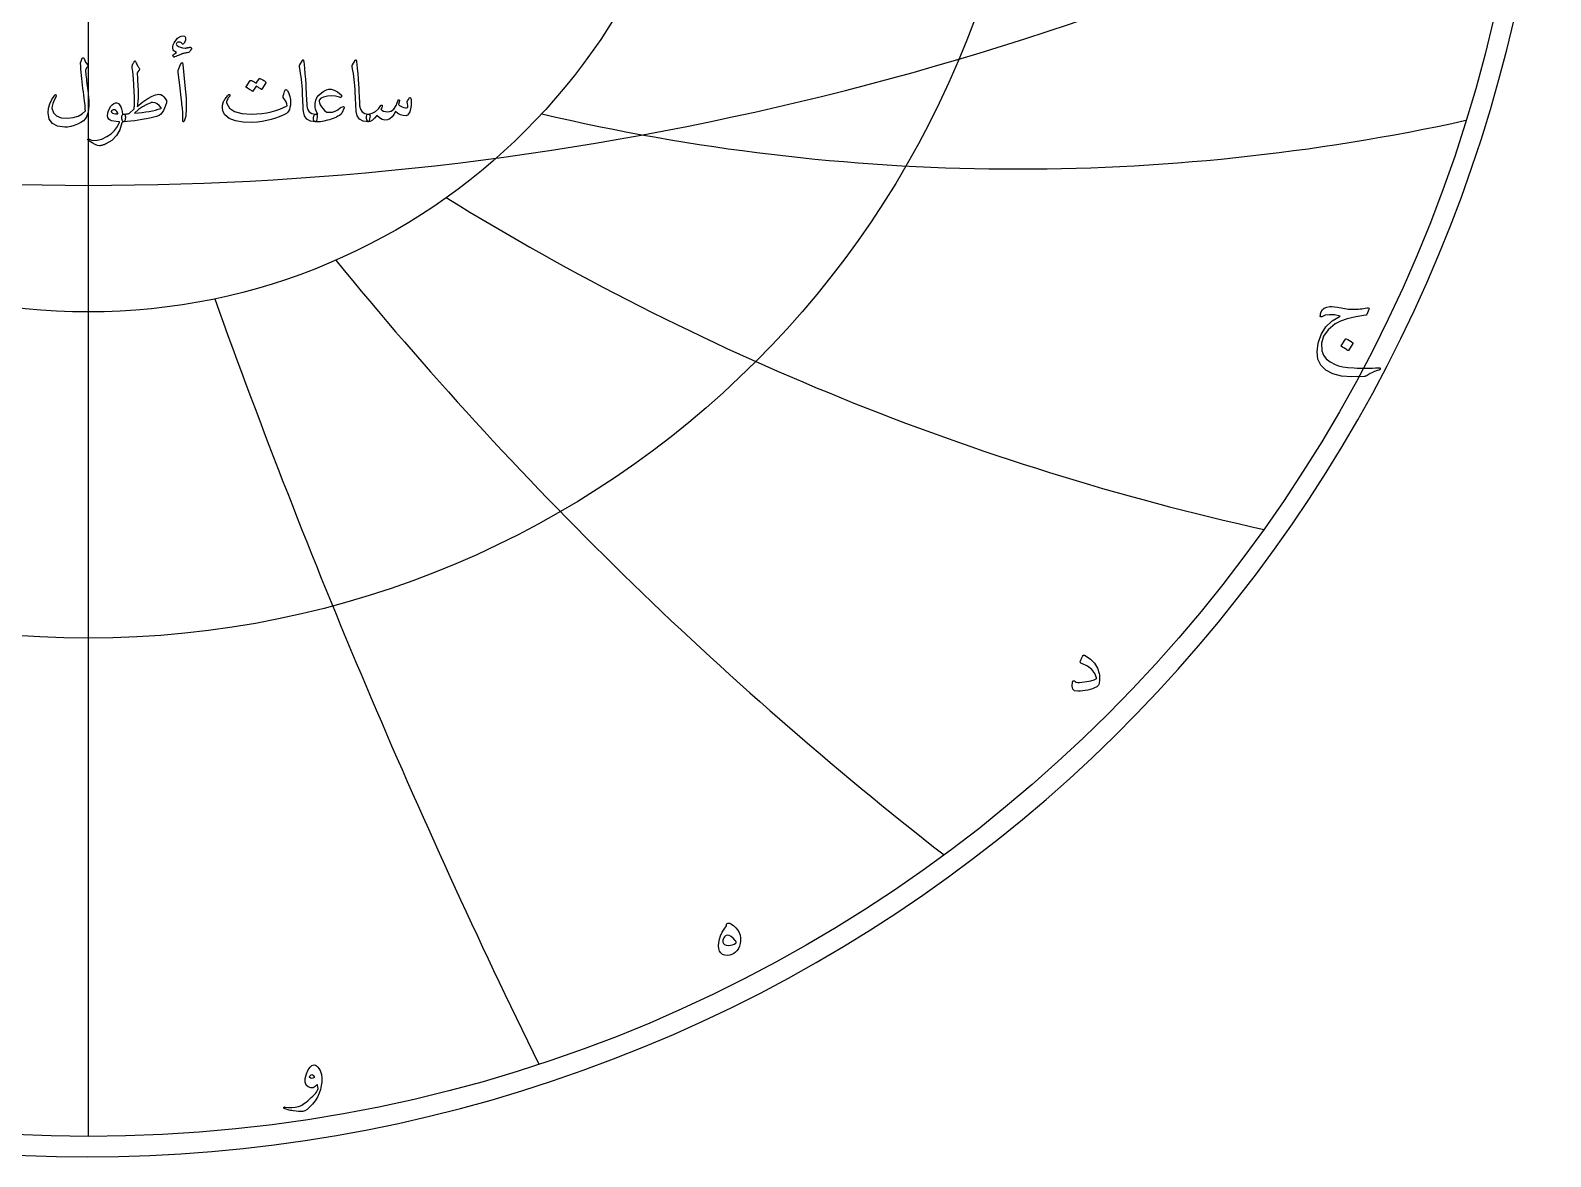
# Model space of a CAD drawing. Header units: millimetres. Extents: x -57 to 57, y -57 to 58.
# Drawn here: x -2.2 to 56.6, y -56.6 to -13 of the extents above; entities that cross this region are included whole.
import ezdxf

# ---------------------------------------------------------------- set-up
doc = ezdxf.new("R2010")
doc.units = ezdxf.units.MM
for name, color, linetype in [('CUT_OUTER', 1, 'Continuous'), ('ENGRAVE', 7, 'Continuous'), ('ENGRAVE_FINE', 8, 'Continuous'), ('TEXT', 5, 'Continuous')]:
    doc.layers.add(name, color=color, linetype=linetype)

msp = doc.modelspace()

# ---------------------------------------------------------------- linework, layer by layer
at = {"layer": 'CUT_OUTER'}
msp.add_arc((-0.0002, -0.0001), 56.5799, 134.296617, 87.801785, dxfattribs=at)
at = {"layer": 'ENGRAVE'}
for points in [[(0, -55.8), (0, 55.8)], [(0, -55.8), (0, -23.9096)]]:
    msp.add_lwpolyline(points, dxfattribs=at)
for radius in [55.8, 36.5261, 23.9096]:
    msp.add_circle((0, 0), radius, dxfattribs=at)
for centre, radius, start, end in [((35.9755, 62.3114), 80.6914, 256.794575, 282.402019), ((67.5889, 67.5889), 102.3263, 238.319809, 257.525392), ((123.8458, 71.5024), 147.5958, 219.263991, 232.067713), ((275.833, 73.9092), 287.8898, 199.75652, 206.158381)]:
    msp.add_arc(centre, radius, start, end, dxfattribs=at)
at = {"layer": 'ENGRAVE_FINE'}
msp.add_arc((0, 99.6285), 118.6428, 242.077896, 297.922104, dxfattribs=at)
at = {"layer": 'TEXT'}
for points in [[(3.8709, -13.8767), (3.8279, -13.8848), (3.788, -13.8924), (3.7512, -13.8996), (3.7174, -13.9064), (3.687, -13.913), (3.6601, -13.9196), (3.6367, -13.9262), (3.6168, -13.9328), (3.5966, -13.9403), (3.5723, -13.9497), (3.5438, -13.961), (3.5112, -13.9741), (3.4745, -13.9892), (3.4337, -14.0067), (3.3887, -14.0264), (3.3396, -14.0483), (3.3196, -14.0549), (3.3025, -14.0549), (3.2882, -14.0483), (3.2769, -14.0351), (3.2701, -14.0027), (3.2893, -13.965), (3.3344, -13.9219), (3.4056, -13.8734), (3.3512, -13.8425), (3.3099, -13.8091), (3.2818, -13.7732), (3.267, -13.7348), (3.2641, -13.6624), (3.2818, -13.5838), (3.3202, -13.4991), (3.3792, -13.4081), (3.4495, -13.3266), (3.5219, -13.2703), (3.5964, -13.2392), (3.6729, -13.2332), (3.7156, -13.2439), (3.7447, -13.2662), (3.7601, -13.3), (3.762, -13.3454), (3.7546, -13.3945), (3.7422, -13.4395), (3.7249, -13.4803), (3.7026, -13.517), (3.6803, -13.5428), (3.6597, -13.5541), (3.6407, -13.551), (3.6234, -13.5335), (3.6036, -13.5073), (3.5805, -13.4881), (3.5541, -13.476), (3.5244, -13.4708), (3.4933, -13.4708), (3.4658, -13.4774), (3.4421, -13.4906), (3.4221, -13.5104), (3.4075, -13.5343), (3.4031, -13.5566), (3.4091, -13.5772), (3.4254, -13.5962), (3.4864, -13.6414), (3.5607, -13.6746), (3.6481, -13.6958), (3.7488, -13.7051), (3.7576, -13.7048), (3.7674, -13.7039), (3.7782, -13.7023), (3.79, -13.7002), (3.8029, -13.6976), (3.8169, -13.6948), (3.8318, -13.6918), (3.8478, -13.6886), (3.8651, -13.6854), (3.8808, -13.6824), (3.8948, -13.6796), (3.9072, -13.6771), (3.9181, -13.6749), (3.9278, -13.6734), (3.9363, -13.6724), (3.9435, -13.6721), (3.9571, -13.6736), (3.9682, -13.6779), (3.9769, -13.6851), (3.9831, -13.6952), (3.987, -13.7049), (3.9889, -13.7142), (3.9887, -13.7231), (3.9864, -13.7315), (3.9544, -13.7913), (3.9245, -13.8355), (3.8967, -13.8639), (3.8709, -13.8767)], [(-0.2343, -14.1011), (-0.2285, -14.091), (-0.2211, -14.0838), (-0.212, -14.0795), (-0.2013, -14.078), (-0.1906, -14.0799), (-0.1815, -14.0854), (-0.1741, -14.0947), (-0.1683, -14.1077), (-0.1376, -14.1834), (-0.1048, -14.2488), (-0.0699, -14.3039), (-0.033, -14.3486), (-0.0221, -14.3647), (-0.019, -14.3833), (-0.0237, -14.4043), (-0.0363, -14.4278), (-0.0443, -14.4392), (-0.052, -14.4501), (-0.0592, -14.4606), (-0.066, -14.4707), (-0.0724, -14.4802), (-0.0784, -14.4889), (-0.0839, -14.4967), (-0.0891, -14.5037), (-0.0978, -14.5165), (-0.104, -14.5318), (-0.1077, -14.5495), (-0.1089, -14.5697), (-0.105, -14.6267), (-0.0998, -14.6889), (-0.0934, -14.7563), (-0.0858, -14.8288), (-0.0771, -14.9064), (-0.0677, -14.9892), (-0.0573, -15.0772), (-0.0462, -15.1703), (-0.0337, -15.2632), (-0.0227, -15.3506), (-0.0131, -15.4324), (-0.005, -15.5086), (0.002, -15.5794), (0.0078, -15.6451), (0.0127, -15.7056), (0.0165, -15.761), (0.0208, -15.925), (0.0074, -16.0803), (-0.0237, -16.2269), (-0.0726, -16.3649), (-0.1202, -16.446), (-0.1939, -16.5208), (-0.2935, -16.5895), (-0.4191, -16.652), (-0.5552, -16.7038), (-0.6831, -16.7403), (-0.8027, -16.7615), (-0.9141, -16.7675), (-1.1929, -16.7292), (-1.3926, -16.624), (-1.513, -16.452), (-1.5543, -16.2131), (-1.5399, -16.0351), (-1.4932, -15.8608), (-1.4145, -15.6903), (-1.3035, -15.5234), (-1.295, -15.5137), (-1.2862, -15.5077), (-1.2769, -15.5055), (-1.2672, -15.5069), (-1.2569, -15.5108), (-1.2491, -15.516), (-1.2437, -15.5224), (-1.2408, -15.53), (-1.2387, -15.5414), (-1.2392, -15.5523), (-1.242, -15.5628), (-1.2474, -15.5729), (-1.3231, -15.7204), (-1.3753, -15.846), (-1.4039, -15.9497), (-1.4091, -16.0316), (-1.354, -16.208), (-1.235, -16.3311), (-1.0521, -16.401), (-0.8052, -16.4177), (-0.5827, -16.3936), (-0.3935, -16.3377), (-0.2378, -16.25), (-0.1155, -16.1306), (-0.1181, -16.073), (-0.1225, -16.0056), (-0.1288, -15.9286), (-0.137, -15.8419), (-0.1472, -15.7452), (-0.1596, -15.6385), (-0.1744, -15.5217), (-0.1914, -15.3947), (-0.2075, -15.2637), (-0.2228, -15.1348), (-0.2372, -15.008), (-0.2508, -14.8832), (-0.2634, -14.7605), (-0.2747, -14.6398), (-0.2848, -14.5212), (-0.2937, -14.4047), (-0.3069, -14.2925), (-0.3063, -14.2797), (-0.3044, -14.2678), (-0.3013, -14.2566), (-0.297, -14.2463)], [(1.7787, -14.2199), (1.7865, -14.2115), (1.7935, -14.2059), (1.7997, -14.2032), (1.8051, -14.2034), (1.8115, -14.2063), (1.8175, -14.2117), (1.823, -14.2195), (1.8282, -14.2298), (1.8491, -14.2744), (1.869, -14.3156), (1.8879, -14.3536), (1.9057, -14.3882), (1.9228, -14.4192), (1.9392, -14.446), (1.9549, -14.4687), (1.9701, -14.4872), (1.9812, -14.5025), (1.9849, -14.5186), (1.9812, -14.5355), (1.9701, -14.5532), (1.9041, -14.6357), (1.8956, -14.6499), (1.8901, -14.6662), (1.8874, -14.6846), (1.8876, -14.705), (1.8983, -14.8607), (1.9074, -14.9979), (1.9148, -15.1165), (1.9206, -15.2165), (1.9249, -15.2982), (1.928, -15.3617), (1.9299, -15.4071), (1.9305, -15.4343), (1.9298, -15.5148), (1.9276, -15.5911), (1.924, -15.6633), (1.9189, -15.7313), (1.9127, -15.7953), (1.9053, -15.8551), (1.897, -15.9108), (1.8876, -15.9623), (2.1118, -15.7907), (2.3059, -15.6587), (2.4698, -15.5663), (2.6037, -15.5135), (2.6633, -15.4995), (2.7167, -15.4937), (2.764, -15.4962), (2.805, -15.5069), (2.863, -15.537), (2.918, -15.5845), (2.9702, -15.6492), (3.0195, -15.7313), (3.0271, -15.7509), (3.0302, -15.7734), (3.0288, -15.7988), (3.0228, -15.827), (2.99, -15.9285), (2.951, -16.025), (2.9059, -16.1166), (2.8545, -16.2032), (2.8046, -16.2589), (2.734, -16.3072), (2.6429, -16.348), (2.5311, -16.3814), (2.3815, -16.4145), (2.2329, -16.4445), (2.0853, -16.4714), (1.9387, -16.4953), (1.7934, -16.5158), (1.6496, -16.5328), (1.5072, -16.5463), (1.3662, -16.5563), (1.3503, -16.5518), (1.3357, -16.5382), (1.3223, -16.5155), (1.3101, -16.4837), (1.2994, -16.4447), (1.2936, -16.407), (1.2928, -16.3705), (1.2969, -16.3352), (1.3062, -16.3045), (1.3208, -16.2816), (1.3408, -16.2665), (1.3662, -16.2593), (1.3999, -16.2575), (1.4318, -16.2552), (1.4618, -16.2525), (1.4899, -16.2494), (1.5162, -16.2463), (1.5407, -16.2436), (1.5633, -16.2414), (1.584, -16.2395), (1.7688, -16.0613), (1.7704, -16.0536), (1.7721, -16.0436), (1.7737, -16.0313), (1.7754, -16.0168), (1.777, -16), (1.7787, -15.9809), (1.7803, -15.9595), (1.782, -15.9359), (1.7834, -15.9102), (1.7845, -15.8827), (1.7851, -15.8533), (1.7853, -15.8221), (1.7853, -15.7892), (1.7853, -15.7548), (1.7853, -15.719), (1.7853, -15.6818), (1.7849, -15.6397), (1.7836, -15.5894), (1.7816, -15.5308), (1.7787, -15.464), (1.775, -15.3894), (1.7704, -15.3073), (1.7651, -15.2178), (1.7589, -15.1208), (1.7447, -14.9057), (1.7317, -14.7355), (1.7199, -14.6103), (1.7094, -14.5301), (1.7009, -14.4786), (1.6954, -14.4394), (1.6927, -14.4126), (1.6929, -14.3981), (1.7029, -14.3709), (1.7131, -14.3453), (1.7235, -14.3214), (1.7341, -14.2991), (1.745, -14.2781), (1.756, -14.2579), (1.7673, -14.2385), (1.7787, -14.2199)], [(3.5706, -14.3453), (3.6022, -14.2843), (3.6275, -14.2628), (3.6467, -14.281), (3.6597, -14.3387), (3.7356, -15.1472), (3.7808, -15.6435), (3.7909, -16.0399), (3.7659, -16.3365), (3.7059, -16.5332), (3.695, -16.5493), (3.6853, -16.558), (3.6768, -16.5592), (3.6696, -16.553), (3.6638, -16.5433), (3.6597, -16.5307), (3.6572, -16.5153), (3.6564, -16.4969), (3.6564, -16.354), (3.6498, -16.2024), (3.6366, -16.0421), (3.6168, -15.8732), (3.6125, -15.8291), (3.5995, -15.7099), (3.5778, -15.5156), (3.5475, -15.2462), (3.4749, -14.6489), (3.4733, -14.6172), (3.4749, -14.5879), (3.4798, -14.5611), (3.4881, -14.5367)], [(8.283, -14.1803), (8.2894, -14.1704), (8.2954, -14.1638), (8.3009, -14.1605), (8.3061, -14.1605), (8.3139, -14.1648), (8.3209, -14.1778), (8.3271, -14.1995), (8.3325, -14.2298), (8.3597, -14.4763), (8.382, -14.7042), (8.3993, -14.9135), (8.4117, -15.1043), (8.4196, -15.2675), (8.427, -15.4137), (8.4337, -15.543), (8.4397, -15.6554), (8.445, -15.7509), (8.4492, -15.8295), (8.4524, -15.8912), (8.4546, -15.9359), (8.4839, -16.07), (8.5486, -16.1686), (8.6489, -16.2317), (8.7846, -16.2593), (8.8223, -16.2692), (8.8465, -16.2923), (8.857, -16.3286), (8.8539, -16.3781), (8.8384, -16.4561), (8.8217, -16.5118), (8.8038, -16.5452), (8.7846, -16.5563), (8.5936, -16.5312), (8.4529, -16.4557), (8.3626, -16.3299), (8.3226, -16.1537), (8.3163, -16.0695), (8.3106, -15.985), (8.3056, -15.9003), (8.3011, -15.8155), (8.2971, -15.7304), (8.2933, -15.6451), (8.2897, -15.5596), (8.2863, -15.4739), (8.2801, -15.3105), (8.2714, -15.1633), (8.2603, -15.0324), (8.2467, -14.9179), (8.2306, -14.8078), (8.212, -14.6906), (8.191, -14.5661), (8.1675, -14.4344), (8.1644, -14.4107), (8.165, -14.389), (8.1694, -14.3694), (8.1774, -14.3519)], [(10.3257, -14.1803), (10.3321, -14.1704), (10.3381, -14.1638), (10.3436, -14.1605), (10.3488, -14.1605), (10.3566, -14.1648), (10.3636, -14.1778), (10.3698, -14.1995), (10.3752, -14.2298), (10.4024, -14.4763), (10.4247, -14.7042), (10.442, -14.9135), (10.4544, -15.1043), (10.4623, -15.2675), (10.4697, -15.4137), (10.4764, -15.543), (10.4824, -15.6554), (10.4877, -15.7509), (10.4919, -15.8295), (10.4951, -15.8912), (10.4973, -15.9359), (10.5266, -16.07), (10.5913, -16.1686), (10.6916, -16.2317), (10.8273, -16.2593), (10.865, -16.2692), (10.8892, -16.2923), (10.8997, -16.3286), (10.8966, -16.3781), (10.8811, -16.4561), (10.8644, -16.5118), (10.8465, -16.5452), (10.8273, -16.5563), (10.6363, -16.5312), (10.4956, -16.4557), (10.4053, -16.3299), (10.3653, -16.1537), (10.359, -16.0695), (10.3533, -15.985), (10.3483, -15.9003), (10.3438, -15.8155), (10.3398, -15.7304), (10.336, -15.6451), (10.3324, -15.5596), (10.329, -15.4739), (10.3228, -15.3105), (10.3141, -15.1633), (10.303, -15.0324), (10.2894, -14.9179), (10.2733, -14.8078), (10.2547, -14.6906), (10.2337, -14.5661), (10.2102, -14.4344), (10.2071, -14.4107), (10.2077, -14.389), (10.2121, -14.3694), (10.2201, -14.3519)], [(6.6066, -14.8898), (6.6107, -14.8857), (6.6165, -14.8832), (6.6239, -14.8824), (6.633, -14.8832), (6.6655, -14.8954), (6.6969, -14.9088), (6.7274, -14.9234), (6.7567, -14.9393), (6.7853, -14.9566), (6.8133, -14.9756), (6.8406, -14.9962), (6.8673, -15.0185), (6.8725, -15.0253), (6.8747, -15.0325), (6.8741, -15.0402), (6.8706, -15.0482), (6.7122, -15.299), (6.7079, -15.3023), (6.7015, -15.3023), (6.693, -15.299), (6.6825, -15.2924), (6.6753, -15.2863), (6.6635, -15.278), (6.6472, -15.2674), (6.6264, -15.2545), (6.6008, -15.2391), (6.5703, -15.2211), (6.5348, -15.2003), (6.4944, -15.1769), (6.369, -15.3716), (6.3632, -15.3776), (6.3558, -15.379), (6.3467, -15.3759), (6.336, -15.3683), (6.3267, -15.3617), (6.3121, -15.3518), (6.2921, -15.3386), (6.2667, -15.3221), (6.2356, -15.3023), (6.1982, -15.2792), (6.1547, -15.2528), (6.105, -15.2231), (6.0998, -15.2182), (6.0976, -15.2132), (6.0982, -15.2083), (6.1017, -15.2033), (6.2634, -14.9624), (6.2675, -14.9583), (6.2733, -14.9558), (6.2807, -14.955), (6.2898, -14.9558), (6.3174, -14.9648), (6.3442, -14.9752), (6.3702, -14.9871), (6.3954, -15.0004), (6.4197, -15.0149), (6.4432, -15.0305), (6.4659, -15.0471), (6.4878, -15.0647)], [(9.8967, -16.0184), (9.8076, -16.2164), (9.7963, -16.236), (9.7853, -16.2519), (9.7748, -16.2641), (9.7647, -16.2725), (9.7133, -16.3077), (9.6583, -16.3406), (9.5995, -16.3712), (9.537, -16.3996), (9.471, -16.4261), (9.4017, -16.4511), (9.3291, -16.4747), (9.2532, -16.4969), (9.1113, -16.5316), (8.9859, -16.553), (8.877, -16.5613), (8.7846, -16.5563), (8.7493, -16.5402), (8.726, -16.5085), (8.7147, -16.461), (8.7153, -16.3979), (8.7238, -16.341), (8.7359, -16.2989), (8.7518, -16.2717), (8.7714, -16.2593), (8.7747, -16.2593), (8.778, -16.2593), (8.7813, -16.2593), (8.7846, -16.2593), (8.8091, -16.2618), (8.8333, -16.2626), (8.857, -16.2618), (8.8803, -16.2593), (8.8403, -16.2001), (8.8093, -16.1347), (8.7875, -16.0632), (8.7747, -15.9854), (8.7728, -15.8462), (8.797, -15.7222), (8.8471, -15.6135), (8.9232, -15.5201), (9.0212, -15.4329), (9.1171, -15.3658), (9.2109, -15.319), (9.3027, -15.2924), (9.4017, -15.2926), (9.5139, -15.3295), (9.6393, -15.4032), (9.7779, -15.5135), (9.7936, -15.5306), (9.801, -15.549), (9.8002, -15.5686), (9.7911, -15.5894), (9.7781, -15.6055), (9.7622, -15.6142), (9.7435, -15.6154), (9.7218, -15.6092), (9.5665, -15.5643), (9.4108, -15.5482), (9.2546, -15.561), (9.0981, -15.6026), (9.036, -15.6288), (8.9884, -15.6579), (8.9552, -15.6899), (8.9364, -15.7247), (8.9319, -15.7689), (8.9446, -15.8254), (8.9748, -15.8943), (9.0222, -15.9755), (9.0799, -16.0576), (9.1344, -16.1191), (9.1855, -16.1599), (9.2334, -16.1801), (9.3376, -16.1904), (9.4421, -16.1785), (9.5471, -16.1442), (9.6525, -16.0877), (9.7482, -16.0217), (9.7977, -15.9904), (9.8373, -15.9722), (9.867, -15.9673), (9.8868, -15.9755), (9.8948, -15.9856), (9.8992, -15.9961), (9.8998, -16.0071), (9.8967, -16.0184)], [(1.3002, -16.5926), (1.2229, -16.8642), (1.0931, -17.0917), (0.911, -17.2751), (0.6765, -17.4143), (0.6437, -17.4284), (0.6113, -17.4411), (0.5794, -17.4524), (0.5478, -17.4622), (0.5169, -17.4703), (0.4867, -17.4766), (0.4575, -17.481), (0.429, -17.4836), (0.358, -17.4735), (0.264, -17.4366), (0.1468, -17.3729), (0.0066, -17.2823), (-0.0085, -17.2693), (-0.0173, -17.2567), (-0.02, -17.2446), (-0.0165, -17.2328), (-0.0087, -17.2237), (0.0016, -17.2196), (0.0144, -17.2204), (0.0297, -17.2262), (0.1755, -17.2734), (0.3391, -17.2732), (0.5204, -17.2256), (0.7194, -17.1305), (0.8819, -17.0202), (1.0164, -16.8904), (1.1228, -16.7413), (1.2012, -16.5728), (1.2006, -16.5668), (1.1987, -16.5621), (1.1956, -16.5586), (1.1913, -16.5563), (1.0777, -16.5497), (0.9809, -16.5365), (0.9011, -16.5167), (0.8382, -16.4903), (0.7895, -16.4495), (0.759, -16.393), (0.7466, -16.3208), (0.7524, -16.2329), (0.7543, -16.2213), (0.7565, -16.2094), (0.7592, -16.1973), (0.7623, -16.1851), (0.7658, -16.1724), (0.7697, -16.1591), (0.7741, -16.1452), (0.7788, -16.1306), (0.8176, -16.0364), (0.8646, -15.9582), (0.9199, -15.8961), (0.9834, -15.8501), (1.0484, -15.825), (1.108, -15.8254), (1.1622, -15.8514), (1.2111, -15.9029), (1.2538, -15.9747), (1.2862, -16.058), (1.3082, -16.1529), (1.32, -16.2593), (1.3265, -16.2592), (1.3328, -16.2589), (1.3389, -16.2584), (1.3447, -16.2577), (1.3506, -16.2569), (1.3567, -16.2564), (1.363, -16.2561), (1.3695, -16.256), (1.3918, -16.2608), (1.4091, -16.275), (1.4215, -16.2987), (1.4289, -16.3319), (1.432, -16.3684), (1.4314, -16.4053), (1.427, -16.4427), (1.419, -16.4804), (1.4085, -16.5136), (1.3967, -16.5373), (1.3837, -16.5516), (1.3695, -16.5563), (1.3068, -16.5563), (1.3064, -16.5623), (1.3051, -16.5703), (1.3031, -16.5804), (1.3002, -16.5926)], [(2.4882, -15.8105), (2.4715, -15.8111), (2.4544, -15.813), (2.4368, -15.8161), (2.4189, -15.8204), (2.2568, -15.8841), (2.0971, -15.973), (1.94, -16.0871), (1.7853, -16.2263), (1.9398, -16.2119), (2.0864, -16.195), (2.2252, -16.1756), (2.3562, -16.1537), (2.4793, -16.1292), (2.5946, -16.1017), (2.7021, -16.0714), (2.8017, -16.0382), (2.811, -16.0343), (2.8157, -16.0291), (2.8159, -16.0227), (2.8116, -16.0151), (2.7406, -15.9281), (2.6631, -15.865), (2.5789, -15.8258), (2.4882, -15.8105)], [(7.6824, -15.3287), (7.7046, -15.3566), (7.7249, -15.3873), (7.7433, -15.4209), (7.7599, -15.4574), (7.7747, -15.4966), (7.7876, -15.5383), (7.7986, -15.5824), (7.8078, -15.629), (7.8198, -15.7227), (7.8226, -15.8155), (7.8165, -15.9075), (7.8012, -15.9986), (7.7781, -16.0799), (7.7484, -16.1455), (7.7121, -16.1954), (7.6692, -16.2296), (7.5331, -16.3016), (7.3887, -16.3657), (7.2361, -16.422), (7.0752, -16.4705), (6.9061, -16.5107), (6.7287, -16.5423), (6.5431, -16.5652), (6.3492, -16.5794), (5.9858, -16.5757), (5.6875, -16.525), (5.4545, -16.4272), (5.2866, -16.2824), (5.2177, -16.1692), (5.1859, -16.0473), (5.1913, -15.9167), (5.2338, -15.7775), (5.2481, -15.7475), (5.2647, -15.7169), (5.2836, -15.6856), (5.3047, -15.6538), (5.3282, -15.6213), (5.3538, -15.5882), (5.3818, -15.5545), (5.412, -15.5201), (5.4221, -15.5104), (5.4326, -15.5044), (5.4436, -15.5022), (5.4549, -15.5036), (5.4625, -15.5065), (5.4689, -15.5119), (5.4741, -15.5197), (5.478, -15.53), (5.4799, -15.5397), (5.4788, -15.549), (5.4749, -15.5579), (5.4681, -15.5663), (5.4398, -15.5999), (5.4145, -15.6348), (5.392, -15.6709), (5.3724, -15.7082), (5.359, -15.7439), (5.3518, -15.7783), (5.3507, -15.8115), (5.3559, -15.8435), (5.459, -16.0302), (5.6529, -16.1611), (5.9375, -16.2364), (6.3129, -16.256), (6.5193, -16.2481), (6.7159, -16.2309), (6.9029, -16.2044), (7.0801, -16.1686), (7.2479, -16.1235), (7.4064, -16.0692), (7.5557, -16.0055), (7.6956, -15.9326), (7.682, -15.8646), (7.651, -15.7891), (7.6028, -15.7062), (7.5372, -15.6158), (7.5351, -15.6072), (7.5355, -15.5911), (7.5384, -15.5676), (7.5438, -15.5366), (7.5452, -15.5335), (7.5463, -15.5308), (7.5469, -15.5286), (7.5471, -15.5267), (7.5578, -15.4846), (7.5735, -15.4376), (7.5941, -15.3856), (7.6197, -15.3287), (7.631, -15.3114), (7.6453, -15.3056), (7.6624, -15.3114), (7.6824, -15.3287)], [(12.4278, -15.6158), (12.435, -15.6109), (12.4435, -15.6125), (12.4532, -15.6208), (12.4641, -15.6356), (12.4759, -15.6608), (12.4847, -15.6967), (12.4907, -15.7433), (12.4938, -15.8006), (12.4948, -15.8658), (12.4913, -15.9293), (12.4833, -15.9912), (12.4707, -16.0514), (12.434, -16.1686), (12.3931, -16.2527), (12.3482, -16.3039), (12.2991, -16.322), (12.183, -16.3152), (12.0755, -16.2849), (11.9767, -16.2311), (11.8866, -16.1537), (11.8247, -16.2756), (11.7513, -16.3707), (11.6663, -16.439), (11.5698, -16.4804), (11.4685, -16.4895), (11.366, -16.4639), (11.2623, -16.4037), (11.1573, -16.3088), (11.0723, -16.4171), (10.989, -16.4944), (10.9073, -16.5408), (10.8273, -16.5563), (10.8112, -16.5472), (10.7959, -16.52), (10.7815, -16.4746), (10.7679, -16.4111), (10.7629, -16.3484), (10.7712, -16.3022), (10.7926, -16.2725), (10.8273, -16.2593), (10.9795, -16.2249), (11.1127, -16.1578), (11.227, -16.0582), (11.3223, -15.926), (11.3275, -15.9188), (11.333, -15.9136), (11.339, -15.9105), (11.3454, -15.9095), (11.3532, -15.9103), (11.3602, -15.9128), (11.3664, -15.9169), (11.3718, -15.9227), (11.3749, -15.9405), (11.3677, -15.9706), (11.3501, -16.0131), (11.3223, -16.0679), (11.3588, -16.1102), (11.4155, -16.1413), (11.4925, -16.1613), (11.5896, -16.1702), (11.7107, -16.1448), (11.8165, -16.0621), (11.907, -15.9221), (11.9823, -15.7247), (11.986, -15.7146), (11.9905, -15.7074), (11.9959, -15.7031), (12.0021, -15.7016), (12.0114, -15.7024), (12.0194, -15.7049), (12.0262, -15.709), (12.0318, -15.7148), (12.0359, -15.7231), (12.0384, -15.7313), (12.0392, -15.7396), (12.0384, -15.7478), (12.0054, -15.8864), (12.044, -15.9207), (12.0904, -15.9508), (12.1446, -15.9768), (12.2067, -15.9986), (12.2671, -16.0128), (12.3131, -16.0159), (12.3447, -16.0079), (12.3618, -15.9887), (12.3674, -15.9594), (12.3643, -15.9178), (12.3525, -15.8637), (12.3321, -15.7973), (12.3356, -15.7785), (12.3527, -15.742), (12.3835, -15.6878), (12.4278, -15.6158)], [(1.1418, -16.223), (1.1071, -16.1626), (1.0692, -16.1199), (1.0279, -16.0949), (0.9834, -16.0877), (0.9568, -16.0947), (0.9331, -16.1059), (0.9122, -16.1211), (0.8943, -16.1405), (0.8885, -16.1508), (0.8877, -16.162), (0.8918, -16.1739), (0.9009, -16.1867), (0.9349, -16.2166), (0.9842, -16.237), (1.0488, -16.248), (1.1286, -16.2494), (1.1368, -16.2478), (1.1418, -16.2428), (1.1434, -16.2346), (1.1418, -16.223)], [(49.5512, -23.8192), (49.4667, -24.0093), (49.459, -24.0219), (49.45, -24.0313), (49.4397, -24.0377), (49.428, -24.041), (49.0375, -24.1026), (48.7108, -24.1783), (48.4479, -24.268), (48.2488, -24.3719), (47.9696, -24.5996), (47.7903, -24.8497), (47.7109, -25.1223), (47.7314, -25.4173), (47.7934, -25.577), (47.8986, -25.7183), (48.0468, -25.841), (48.2382, -25.9453), (48.3727, -25.992), (48.5401, -26.0298), (48.7405, -26.0588), (48.9739, -26.0791), (49.098, -26.085), (49.2203, -26.0888), (49.3409, -26.0903), (49.4597, -26.0896), (49.5763, -26.087), (49.6902, -26.0826), (49.8016, -26.0764), (49.9102, -26.0685), (49.9358, -26.0668), (49.956, -26.0685), (49.971, -26.0738), (49.9806, -26.0826), (49.9859, -26.0934), (49.9877, -26.1046), (49.9859, -26.1163), (49.9806, -26.1284), (49.9768, -26.1349), (49.9723, -26.1402), (49.9671, -26.1445), (49.9613, -26.1477), (49.955, -26.1505), (49.9485, -26.1534), (49.9418, -26.1566), (49.9349, -26.16), (49.8335, -26.1924), (49.7439, -26.226), (49.6663, -26.261), (49.6005, -26.2973), (49.5584, -26.3235), (49.52, -26.3457), (49.4853, -26.364), (49.4544, -26.3783), (49.4277, -26.3893), (49.4056, -26.3976), (49.3881, -26.4034), (49.3752, -26.4064), (48.8938, -26.4243), (48.4846, -26.3897), (48.1476, -26.3028), (47.8827, -26.1636), (47.6913, -25.9726), (47.5782, -25.7341), (47.5435, -25.4481), (47.587, -25.1146), (47.7023, -24.7787), (47.8827, -24.4924), (48.1282, -24.2559), (48.4389, -24.0692), (48.2189, -24.0271), (48.027, -24.0172), (47.8634, -24.0395), (47.7278, -24.0938), (47.716, -24.0982), (47.705, -24.1008), (47.6948, -24.1017), (47.6856, -24.1008), (47.6779, -24.098), (47.6724, -24.0929), (47.6691, -24.0857), (47.668, -24.0762), (47.6728, -24.0324), (47.6803, -23.9891), (47.6904, -23.9462), (47.7032, -23.9037), (47.7481, -23.8212), (47.8194, -23.7603), (47.917, -23.7209), (48.0411, -23.7031), (48.1197, -23.7037), (48.218, -23.7128), (48.3361, -23.7301), (48.4741, -23.7559), (48.6164, -23.7816), (48.7478, -23.799), (48.8681, -23.808), (48.9774, -23.8087), (49.03, -23.8064), (49.0857, -23.803), (49.1444, -23.7985), (49.2062, -23.7928), (49.2711, -23.7859), (49.3391, -23.7774), (49.4102, -23.7674), (49.4843, -23.7559), (49.5268, -23.7546), (49.5521, -23.7647), (49.5602, -23.7862), (49.5512, -23.8192)], [(48.643, -24.9597), (48.6474, -24.9553), (48.6536, -24.9527), (48.6615, -24.9518), (48.6712, -24.9527), (48.7396, -24.9804), (48.8041, -25.0143), (48.8646, -25.0543), (48.9211, -25.1005), (48.9266, -25.1076), (48.929, -25.1146), (48.9284, -25.1216), (48.9246, -25.1287), (48.7592, -25.3962), (48.753, -25.4026), (48.7451, -25.4041), (48.7354, -25.4008), (48.724, -25.3927), (48.7141, -25.3856), (48.6985, -25.3751), (48.6771, -25.361), (48.6501, -25.3434), (48.6169, -25.3223), (48.577, -25.2976), (48.5306, -25.2695), (48.4776, -25.2378), (48.4706, -25.2325), (48.467, -25.2272), (48.467, -25.222), (48.4706, -25.2167)], [(38.383, -37.4273), (38.3969, -37.3854), (38.4107, -37.3476), (38.4242, -37.3141), (38.4375, -37.2847), (38.4504, -37.2593), (38.4626, -37.2376), (38.4741, -37.2197), (38.485, -37.2055), (38.502, -37.1919), (38.5211, -37.1862), (38.5425, -37.1884), (38.566, -37.1985), (38.7743, -37.3382), (38.9347, -37.5003), (39.0471, -37.6849), (39.1116, -37.8919), (39.1206, -37.9511), (39.1266, -38.009), (39.1294, -38.0655), (39.1292, -38.1207), (39.1257, -38.1742), (39.1186, -38.2254), (39.1081, -38.2745), (39.094, -38.3214), (39.0815, -38.3464), (39.065, -38.3689), (39.0445, -38.3887), (39.0201, -38.4058), (38.936, -38.447), (38.8494, -38.4824), (38.76, -38.5121), (38.6681, -38.5361), (38.5739, -38.5548), (38.478, -38.5686), (38.3803, -38.5777), (38.2809, -38.5818), (38.163, -38.562), (38.0908, -38.4956), (38.0644, -38.3825), (38.0838, -38.2228), (38.0904, -38.2054), (38.0996, -38.192), (38.1115, -38.1825), (38.126, -38.177), (38.1385, -38.1786), (38.1515, -38.1832), (38.1649, -38.1909), (38.1788, -38.2017), (38.2217, -38.2248), (38.28, -38.2378), (38.3537, -38.2406), (38.4428, -38.2334), (38.6362, -38.2052), (38.7939, -38.1735), (38.916, -38.1383), (39.0025, -38.0996), (39.0069, -38.0943), (39.0095, -38.0855), (39.0104, -38.0732), (39.0095, -38.0574), (38.9499, -37.891), (38.8344, -37.7441), (38.663, -37.6165), (38.4358, -37.5082), (38.4061, -37.4926), (38.3874, -37.4739), (38.3797, -37.4521), (38.383, -37.4273)], [(24.7132, -47.566), (24.7434, -47.5522), (24.7775, -47.5493), (24.8155, -47.5575), (24.8575, -47.5766), (24.962, -47.6466), (25.0503, -47.7262), (25.1222, -47.8155), (25.1779, -47.9145), (25.2164, -48.0177), (25.2368, -48.1231), (25.2392, -48.2307), (25.2236, -48.3404), (25.1952, -48.4405), (25.1559, -48.5296), (25.1055, -48.6077), (25.0441, -48.6748), (24.9748, -48.7287), (24.9007, -48.7672), (24.8217, -48.7903), (24.7379, -48.798), (24.6283, -48.7901), (24.539, -48.7593), (24.4699, -48.7056), (24.4211, -48.6291), (24.3918, -48.536), (24.3815, -48.4293), (24.39, -48.309), (24.4175, -48.175), (24.4622, -48.036), (24.5223, -47.904), (24.5977, -47.779), (24.6886, -47.6611), (24.6917, -47.6556), (24.6939, -47.6461), (24.6952, -47.6327), (24.6956, -47.6153), (24.6967, -47.5964), (24.7, -47.5819), (24.7055, -47.5718), (24.7132, -47.566)], [(25.0476, -48.3228), (25.0624, -48.3044), (25.0643, -48.2806), (25.0536, -48.2516), (25.03, -48.2172), (24.9484, -48.1284), (24.869, -48.0659), (24.7918, -48.0298), (24.7167, -48.0201), (24.6811, -48.0265), (24.6481, -48.0456), (24.6177, -48.0775), (24.59, -48.1222), (24.5678, -48.1704), (24.5539, -48.2128), (24.5484, -48.2496), (24.5513, -48.2806), (24.5759, -48.3376), (24.6182, -48.3783), (24.678, -48.4027), (24.7555, -48.4108), (24.841, -48.4053), (24.9183, -48.3888), (24.9871, -48.3613), (25.0476, -48.3228)], [(8.445, -53.3745), (8.5093, -53.2253), (8.5788, -53.1193), (8.6536, -53.0564), (8.7337, -53.0366), (8.7838, -53.0454), (8.8322, -53.0718), (8.8789, -53.1158), (8.9238, -53.1774), (8.9453, -53.213), (8.9642, -53.2495), (8.9805, -53.2869), (8.9942, -53.3252), (9.0058, -53.3646), (9.0162, -53.4053), (9.0252, -53.4473), (9.0329, -53.4906), (9.0401, -53.5872), (9.0338, -53.701), (9.0137, -53.8319), (8.9801, -53.9799), (8.9304, -54.1333), (8.8622, -54.28), (8.7755, -54.4201), (8.6703, -54.5537), (8.5601, -54.6701), (8.4618, -54.7552), (8.3753, -54.8091), (8.3007, -54.8318), (8.2246, -54.8357), (8.137, -54.8335), (8.038, -54.8252), (7.9276, -54.8106), (7.8716, -54.8015), (7.8198, -54.7917), (7.7722, -54.7813), (7.7287, -54.7702), (7.6892, -54.7588), (7.6535, -54.7477), (7.6215, -54.7368), (7.5932, -54.7262), (7.5765, -54.7169), (7.565, -54.7068), (7.5589, -54.6958), (7.558, -54.6839), (7.5635, -54.672), (7.573, -54.6646), (7.5864, -54.6615), (7.6038, -54.6628), (7.7395, -54.676), (7.8722, -54.6769), (8.0017, -54.6654), (8.1282, -54.6417), (8.1673, -54.6296), (8.2105, -54.6109), (8.2579, -54.5856), (8.3095, -54.5537), (8.3653, -54.5152), (8.4252, -54.4701), (8.4894, -54.4184), (8.5577, -54.3601), (8.6246, -54.2998), (8.6844, -54.2422), (8.7372, -54.1872), (8.783, -54.1348), (8.8215, -54.0849), (8.8525, -54.0371), (8.876, -53.9916), (8.8921, -53.9482), (8.8828, -53.8827), (8.8727, -53.8338), (8.8617, -53.8017), (8.8498, -53.7863), (8.7783, -53.8706), (8.6976, -53.9157), (8.6076, -53.9216), (8.5084, -53.8884), (8.4266, -53.8167), (8.3887, -53.7071), (8.3949, -53.5597), (8.445, -53.3745)], [(8.7654, -53.5047), (8.7134, -53.4418), (8.6598, -53.4185), (8.6043, -53.4348), (8.5471, -53.4906), (8.5938, -53.5285), (8.6457, -53.5434), (8.7029, -53.5355), (8.7654, -53.5047)]]:
    msp.add_lwpolyline(points, close=True, dxfattribs=at)

doc.saveas('drawing.dxf')
